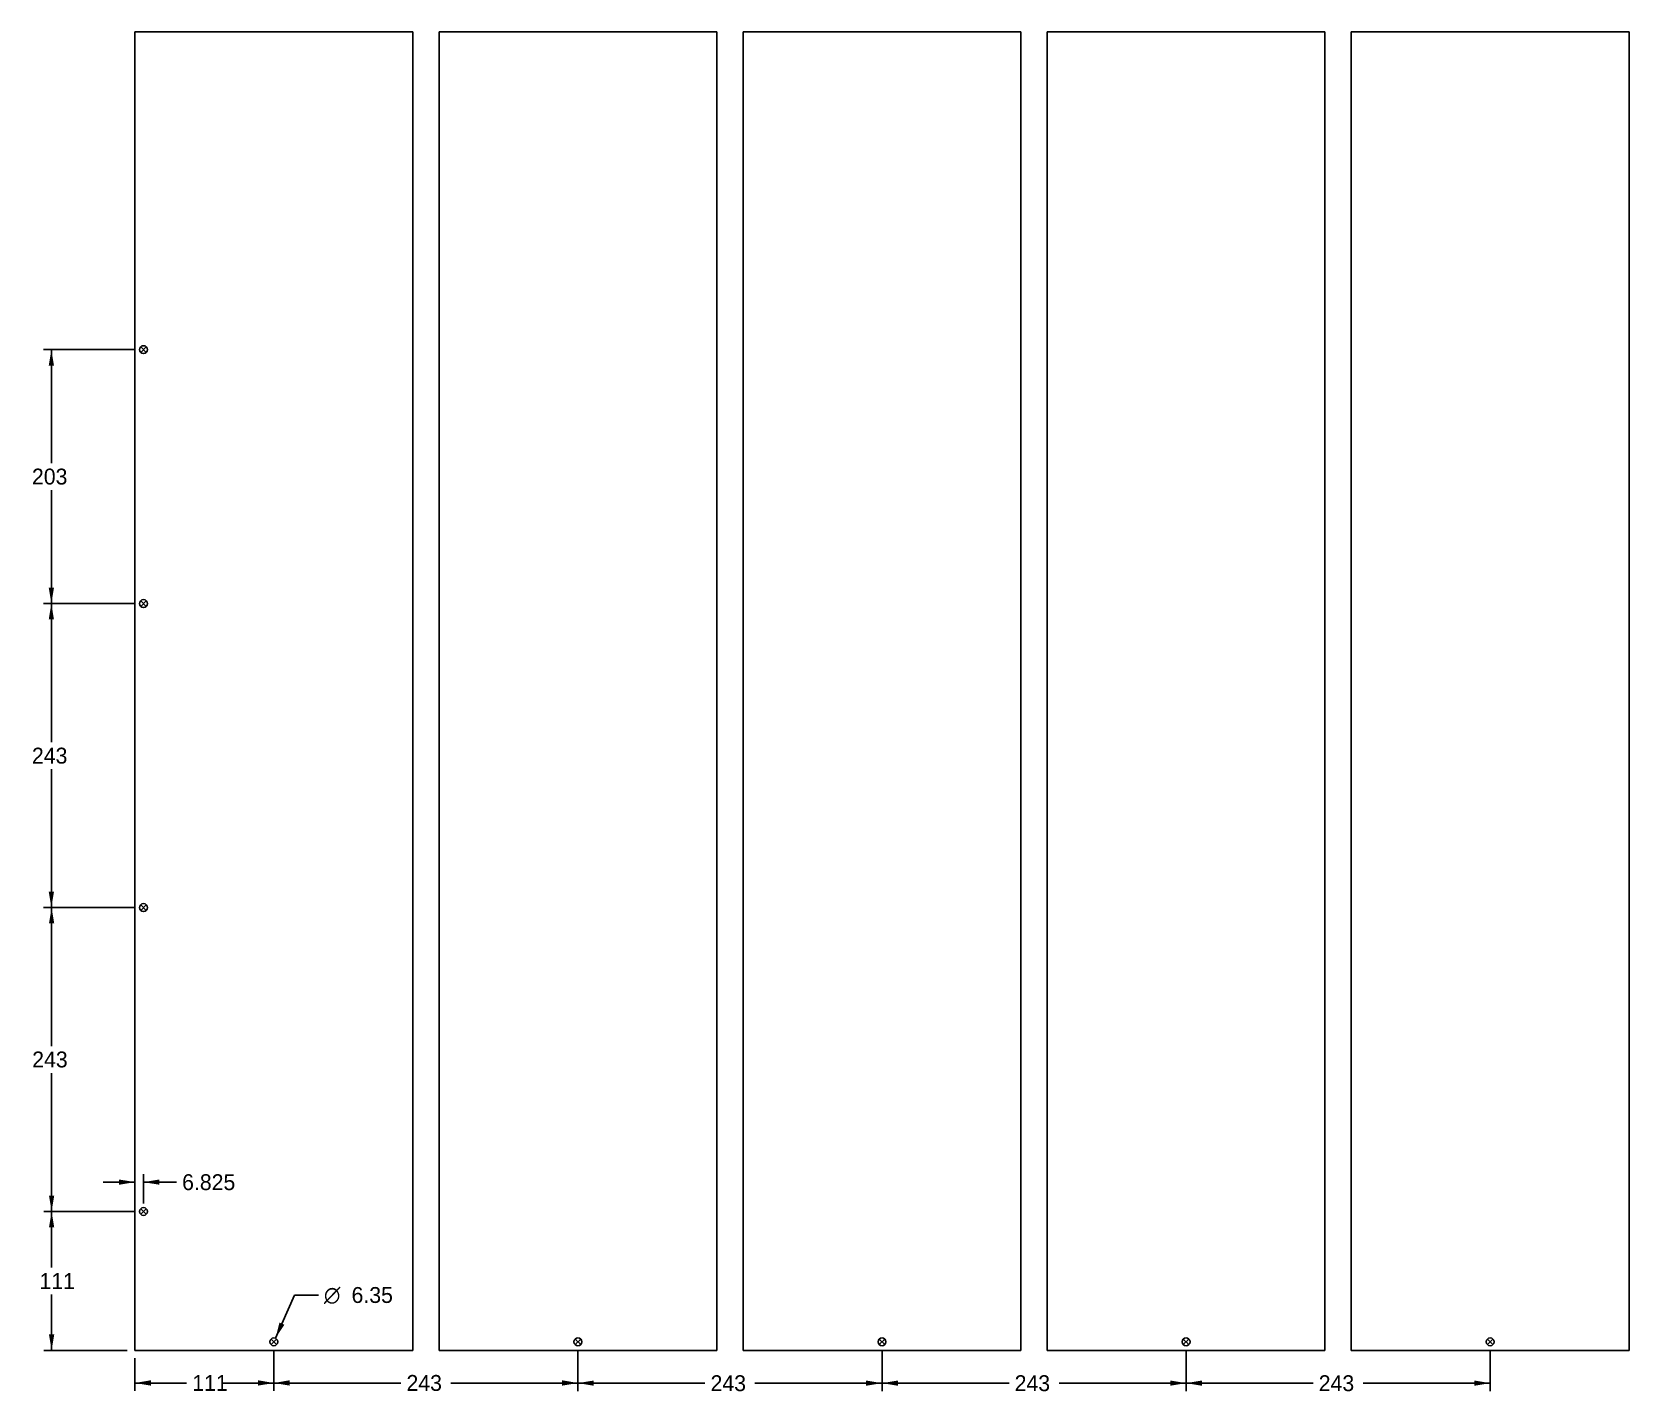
# Model space of a CAD drawing. Header units: millimetres. Extents: x -82 to 1194, y -37 to 1054.
import ezdxf
from ezdxf.enums import TextEntityAlignment as Align

# ---------------------------------------------------------------- set-up
doc = ezdxf.new("R2010")
doc.units = ezdxf.units.MM
for name, color, linetype in [('Alignment_Holes', 7, 'Continuous'), ('Dimensions', 7, 'Continuous'), ('Preview_Toolpath_Layer', 7, 'Continuous'), ('QCW_Boards', 7, 'Continuous')]:
    doc.layers.add(name, color=color, linetype=linetype)
doc.styles.add('SEACAD_Solid_Edge_ANSI', font='seans.ttf')
doc.styles.add('SEACAD_Solid_Edge_ANSI1_Symbols', font='semeca1.ttf')
doc.dimstyles.new('ANSI_(mm)', dxfattribs={"dimtxt": 12.7, "dimasz": 12.7, "dimexe": 6.35, "dimexo": 6.35, "dimgap": 3.175, "dimtad": 0, "dimtih": 1, "dimtoh": 1, "dimdsep": 46, "dimtxsty": 'SEACAD_Solid_Edge_ANSI', "dimblk1": '_SE_FILLED', "dimblk2": '_SE_FILLED', "dimsah": 1, "dimcen": 6.35, "dimadec": 0, "dimazin": 0, "dimtfac": 0.8, "dimtofl": 0, "dimtmove": 0, "dimatfit": 3, "dimfxl": 1, "dimtolj": 1, "dimarcsym": 0})

# ---------------------------------------------------------------- blocks, each defined once
blk = doc.blocks.new('SE1')
at = {"layer": 'QCW_Boards', "color": 7, "linetype": 'Continuous'}
for p, q in [((1194, 1054), (972, 1054)), ((972, 1054), (972, 0)), ((1194, 0), (1194, 1054)), ((972, 0), (1194, 0))]:
    blk.add_line(p, q, dxfattribs=at)
blk = doc.blocks.new('SE')
at = {"layer": 'QCW_Boards'}
blk.add_blockref('SE1', (0, 0), dxfattribs=at)
blk = doc.blocks.new('SE3')
at = {"layer": 'QCW_Boards', "color": 7, "linetype": 'Continuous'}
for p, q in [((222, 1054), (0, 1054)), ((0, 1054), (0, 0)), ((222, 0), (222, 1054)), ((0, 0), (222, 0))]:
    blk.add_line(p, q, dxfattribs=at)
blk = doc.blocks.new('SE2')
at = {"layer": 'QCW_Boards'}
blk.add_blockref('SE3', (0, 0), dxfattribs=at)
blk = doc.blocks.new('SE5')
at = {"layer": 'QCW_Boards', "color": 7, "linetype": 'Continuous'}
for p, q in [((465, 1054), (243, 1054)), ((243, 1054), (243, 0)), ((465, 0), (465, 1054)), ((243, 0), (465, 0))]:
    blk.add_line(p, q, dxfattribs=at)
blk = doc.blocks.new('SE4')
at = {"layer": 'QCW_Boards'}
blk.add_blockref('SE5', (0, 0), dxfattribs=at)
blk = doc.blocks.new('SE7')
at = {"layer": 'QCW_Boards', "color": 7, "linetype": 'Continuous'}
for p, q in [((708, 1054), (486, 1054)), ((486, 1054), (486, 0)), ((708, 0), (708, 1054)), ((486, 0), (708, 0))]:
    blk.add_line(p, q, dxfattribs=at)
blk = doc.blocks.new('SE6')
at = {"layer": 'QCW_Boards'}
blk.add_blockref('SE7', (0, 0), dxfattribs=at)
blk = doc.blocks.new('SE9')
at = {"layer": 'QCW_Boards', "color": 7, "linetype": 'Continuous'}
for p, q in [((951, 1054), (729, 1054)), ((729, 1054), (729, 0)), ((951, 0), (951, 1054)), ((729, 0), (951, 0))]:
    blk.add_line(p, q, dxfattribs=at)
blk = doc.blocks.new('SE8')
at = {"layer": 'QCW_Boards'}
blk.add_blockref('SE9', (0, 0), dxfattribs=at)
blk = doc.blocks.new('DMBLK12')
at = {"layer": 'Dimensions', "linetype": 'Continuous'}
for points in [[(12.7, -28.2), (12.7, -23.9), (0, -26.1)], [(98.3, -28.2), (111, -26.1), (98.3, -23.9)]]:
    blk.add_hatch(color=7, dxfattribs=at).paths.add_polyline_path(points)
at = {"layer": 'Dimensions', "color": 7, "linetype": 'Continuous'}
for p, q in [((111, 0.5), (111, -32.4)), ((0, -6.3), (0, -32.4)), ((0, -26.1), (41.3, -26.1)), ((69.7, -26.1), (111, -26.1))]:
    blk.add_line(p, q, dxfattribs=at)
at = {"layer": 'Dimensions', "color": 7, "linetype": 'Continuous', "style": 'SEACAD_Solid_Edge_ANSI'}
blk.add_text('111', height=12.7, dxfattribs=at).set_placement((45.8, -19.7), align=Align.TOP_LEFT)
blk = doc.blocks.new('_SE_FILLED')
at = {"color": 0}
blk.add_line((0, 0), (-1, 0), dxfattribs=at)
blk.add_solid([(0, 0), (-1, -0.1665), (-1, 0.1665), (0, 0)], dxfattribs=at)
blk = doc.blocks.new('DMBLK13')
at = {"layer": 'Dimensions', "linetype": 'Continuous'}
for points in [[(123.7, -28.2), (123.7, -23.9), (111, -26.1)], [(341.3, -28.2), (354, -26.1), (341.3, -23.9)]]:
    blk.add_hatch(color=7, dxfattribs=at).paths.add_polyline_path(points)
at = {"layer": 'Dimensions', "color": 7, "linetype": 'Continuous'}
for p, q in [((111, 0.5), (111, -32.4)), ((354, 0.5), (354, -32.4)), ((111, -26.1), (212.5, -26.1)), ((252.5, -26.1), (354, -26.1))]:
    blk.add_line(p, q, dxfattribs=at)
at = {"layer": 'Dimensions', "color": 7, "linetype": 'Continuous', "style": 'SEACAD_Solid_Edge_ANSI'}
blk.add_text('243', height=12.7, dxfattribs=at).set_placement((217, -19.7), align=Align.TOP_LEFT)
blk = doc.blocks.new('DMBLK14')
at = {"layer": 'Dimensions', "linetype": 'Continuous'}
for points in [[(-68.7, 98.3), (-64.5, 98.3), (-66.6, 111)], [(-68.7, 12.7), (-66.6, 0), (-64.5, 12.7)]]:
    blk.add_hatch(color=7, dxfattribs=at).paths.add_polyline_path(points)
at = {"layer": 'Dimensions', "color": 7, "linetype": 'Continuous'}
for p, q in [((0.5, 111), (-72.9, 111)), ((-66.6, 111), (-66.6, 66.3)), ((-66.6, 44.7), (-66.6, 0)), ((-6.3, 0), (-72.9, 0))]:
    blk.add_line(p, q, dxfattribs=at)
at = {"layer": 'Dimensions', "color": 7, "linetype": 'Continuous', "style": 'SEACAD_Solid_Edge_ANSI'}
blk.add_text('111', height=12.7, dxfattribs=at).set_placement((-76.3, 61.8), align=Align.TOP_LEFT)
blk = doc.blocks.new('DMBLK15')
at = {"layer": 'Dimensions', "linetype": 'Continuous'}
for points in [[(-68.7, 341.3), (-64.5, 341.3), (-66.6, 354)], [(-68.7, 123.7), (-66.6, 111), (-64.5, 123.7)]]:
    blk.add_hatch(color=7, dxfattribs=at).paths.add_polyline_path(points)
at = {"layer": 'Dimensions', "color": 7, "linetype": 'Continuous'}
for p, q in [((0.5, 354), (-72.9, 354)), ((-66.6, 243.3), (-66.6, 354)), ((-66.6, 111), (-66.6, 221.7)), ((0.5, 111), (-72.9, 111))]:
    blk.add_line(p, q, dxfattribs=at)
at = {"layer": 'Dimensions', "color": 7, "linetype": 'Continuous', "style": 'SEACAD_Solid_Edge_ANSI'}
blk.add_text('243', height=12.7, dxfattribs=at).set_placement((-82.1, 238.9), align=Align.TOP_LEFT)
blk = doc.blocks.new('DMBLK16')
at = {"layer": 'Dimensions', "linetype": 'Continuous'}
for points in [[(-68.9, 584.3), (-64.7, 584.3), (-66.8, 597)], [(-68.9, 366.7), (-66.8, 354), (-64.7, 366.7)]]:
    blk.add_hatch(color=7, dxfattribs=at).paths.add_polyline_path(points)
at = {"layer": 'Dimensions', "color": 7, "linetype": 'Continuous'}
for p, q in [((0.5, 597), (-73.2, 597)), ((-66.8, 597), (-66.8, 486.3)), ((-66.8, 464.7), (-66.8, 354)), ((0.5, 354), (-73.2, 354))]:
    blk.add_line(p, q, dxfattribs=at)
at = {"layer": 'Dimensions', "color": 7, "linetype": 'Continuous', "style": 'SEACAD_Solid_Edge_ANSI'}
blk.add_text('243', height=12.7, dxfattribs=at).set_placement((-82.3, 481.8), align=Align.TOP_LEFT)
blk = doc.blocks.new('DMBLK17')
at = {"layer": 'Dimensions', "linetype": 'Continuous'}
for points in [[(-68.9, 787.3), (-64.7, 787.3), (-66.8, 800)], [(-68.9, 609.7), (-66.8, 597), (-64.7, 609.7)]]:
    blk.add_hatch(color=7, dxfattribs=at).paths.add_polyline_path(points)
at = {"layer": 'Dimensions', "color": 7, "linetype": 'Continuous'}
for p, q in [((0.5, 800), (-73.2, 800)), ((-66.8, 800), (-66.8, 709.3)), ((-66.8, 687.7), (-66.8, 597)), ((0.5, 597), (-73.2, 597))]:
    blk.add_line(p, q, dxfattribs=at)
at = {"layer": 'Dimensions', "color": 7, "linetype": 'Continuous', "style": 'SEACAD_Solid_Edge_ANSI'}
blk.add_text('203', height=12.7, dxfattribs=at).set_placement((-82.3, 704.9), align=Align.TOP_LEFT)
blk = doc.blocks.new('DMBLK18')
at = {"layer": 'Dimensions', "linetype": 'Continuous'}
for points in [[(366.7, -28.3), (366.7, -24.1), (354, -26.2)], [(584.3, -28.3), (597, -26.2), (584.3, -24.1)]]:
    blk.add_hatch(color=7, dxfattribs=at).paths.add_polyline_path(points)
at = {"layer": 'Dimensions', "color": 7, "linetype": 'Continuous'}
for p, q in [((354, 0.5), (354, -32.6)), ((597, 0.5), (597, -32.6)), ((455.5, -26.2), (354, -26.2)), ((597, -26.2), (495.5, -26.2))]:
    blk.add_line(p, q, dxfattribs=at)
at = {"layer": 'Dimensions', "color": 7, "linetype": 'Continuous', "style": 'SEACAD_Solid_Edge_ANSI'}
blk.add_text('243', height=12.7, dxfattribs=at).set_placement((460, -19.9), align=Align.TOP_LEFT)
blk = doc.blocks.new('DMBLK19')
at = {"layer": 'Dimensions', "linetype": 'Continuous'}
for points in [[(609.7, -28.3), (609.7, -24.1), (597, -26.2)], [(827.3, -28.3), (840, -26.2), (827.3, -24.1)]]:
    blk.add_hatch(color=7, dxfattribs=at).paths.add_polyline_path(points)
at = {"layer": 'Dimensions', "color": 7, "linetype": 'Continuous'}
for p, q in [((597, 0.5), (597, -32.6)), ((840, 0.5), (840, -32.6)), ((597, -26.2), (698.5, -26.2)), ((738.5, -26.2), (840, -26.2))]:
    blk.add_line(p, q, dxfattribs=at)
at = {"layer": 'Dimensions', "color": 7, "linetype": 'Continuous', "style": 'SEACAD_Solid_Edge_ANSI'}
blk.add_text('243', height=12.7, dxfattribs=at).set_placement((703, -19.9), align=Align.TOP_LEFT)
blk = doc.blocks.new('DMBLK20')
at = {"layer": 'Dimensions', "linetype": 'Continuous'}
for points in [[(852.7, -28.3), (852.7, -24.1), (840, -26.2)], [(1070.3, -28.3), (1083, -26.2), (1070.3, -24.1)]]:
    blk.add_hatch(color=7, dxfattribs=at).paths.add_polyline_path(points)
at = {"layer": 'Dimensions', "color": 7, "linetype": 'Continuous'}
for p, q in [((840, 0.5), (840, -32.6)), ((1083, 0.5), (1083, -32.6)), ((840, -26.2), (941.5, -26.2)), ((981.5, -26.2), (1083, -26.2))]:
    blk.add_line(p, q, dxfattribs=at)
at = {"layer": 'Dimensions', "color": 7, "linetype": 'Continuous', "style": 'SEACAD_Solid_Edge_ANSI'}
blk.add_text('243', height=12.7, dxfattribs=at).set_placement((946, -19.9), align=Align.TOP_LEFT)
blk = doc.blocks.new('DMBLK21')
at = {"layer": 'Dimensions', "linetype": 'Continuous'}
blk.add_hatch(color=7, dxfattribs=at).paths.add_polyline_path([(115.5, 22.2), (112.3, 9.7), (119.4, 20.5)])
at = {"layer": 'Dimensions', "color": 7, "linetype": 'Continuous'}
for p, q in [((112.3, 9.7), (127.5, 44.2)), ((127.5, 44.2), (146.6, 44.2))]:
    blk.add_line(p, q, dxfattribs=at)
for s, style, p in [('O', 'SEACAD_Solid_Edge_ANSI1_Symbols', (151, 50.6)), ('6.35', 'SEACAD_Solid_Edge_ANSI', (173.1, 50.6))]:
    blk.add_text(s, height=12.7, dxfattribs=dict(at, style=style)).set_placement(p, align=Align.TOP_LEFT)
blk = doc.blocks.new('DMBLK22')
at = {"layer": 'Dimensions', "linetype": 'Continuous'}
for points in [[(-12.7, 136.6), (-12.7, 132.4), (0, 134.5)], [(19.5, 136.6), (6.8, 134.5), (19.5, 132.4)]]:
    blk.add_hatch(color=7, dxfattribs=at).paths.add_polyline_path(points)
at = {"layer": 'Dimensions', "color": 7, "linetype": 'Continuous'}
for p, q in [((6.8, 117.3), (6.8, 140.8)), ((0, 134.5), (-25.4, 134.5)), ((33.3, 134.5), (6.8, 134.5))]:
    blk.add_line(p, q, dxfattribs=at)
at = {"layer": 'Dimensions', "color": 7, "linetype": 'Continuous', "style": 'SEACAD_Solid_Edge_ANSI'}
blk.add_text('6.825', height=12.7, dxfattribs=at).set_placement((37.7, 140.8), align=Align.TOP_LEFT)

msp = doc.modelspace()

# ---------------------------------------------------------------- linework, layer by layer
at = {"layer": 'Alignment_Holes', "color": 7, "linetype": 'Continuous'}
for centre in [(6.825, 800), (6.825, 597), (6.825, 354), (6.825, 111), (111, 6.825), (354, 6.825), (597, 6.825), (840, 6.825), (1083, 6.825)]:
    msp.add_circle(centre, 3.175, dxfattribs=at)
at = {"layer": 'Preview_Toolpath_Layer', "color": 7, "linetype": 'Continuous'}
for p, q in [((9.0701, 797.7549), (4.5799, 802.2451)), ((4.5799, 797.7549), (9.0701, 802.2451)), ((9.0701, 594.7549), (4.5799, 599.2451)), ((4.5799, 594.7549), (9.0701, 599.2451)), ((9.0701, 351.7549), (4.5799, 356.2451)), ((4.5799, 351.7549), (9.0701, 356.2451)), ((9.0701, 108.7549), (4.5799, 113.2451)), ((4.5799, 108.7549), (9.0701, 113.2451)), ((113.2451, 4.5799), (108.7549, 9.0701)), ((108.7549, 4.5799), (113.2451, 9.0701)), ((356.2451, 4.5799), (351.7549, 9.0701)), ((351.7549, 4.5799), (356.2451, 9.0701)), ((599.2451, 4.5799), (594.7549, 9.0701)), ((594.7549, 4.5799), (599.2451, 9.0701)), ((842.2451, 4.5799), (837.7549, 9.0701)), ((837.7549, 4.5799), (842.2451, 9.0701)), ((1085.2451, 4.5799), (1080.7549, 9.0701)), ((1080.7549, 4.5799), (1085.2451, 9.0701))]:
    msp.add_line(p, q, dxfattribs=at)
for centre in [(6.825, 800), (6.825, 597), (6.825, 354), (6.825, 111), (111, 6.825), (354, 6.825), (597, 6.825), (840, 6.825), (1083, 6.825)]:
    msp.add_circle(centre, 3.175, dxfattribs=at)

# ---------------------------------------------------------------- block references
for name in ['SE2', 'SE4', 'SE6', 'SE8', 'SE']:
    msp.add_blockref(name, (0, 0))

# ---------------------------------------------------------------- dimensions: what is measured, and where the dimension line sits
at = {"layer": 'Dimensions', "color": 7, "linetype": 'Continuous'}
for base, p1, p2, angle, picture, middle, dimtype in [((-66.8094, 800), (6.825, 800), (6.825, 597), 270, 'DMBLK17', (-66.8094, 698.5), 161), ((-66.8094, 597), (6.825, 597), (6.825, 354), 270, 'DMBLK16', (-66.8094, 475.5), 161), ((-66.5872, 111), (6.825, 111), (6.825, 354), 90, 'DMBLK15', (-66.5872, 232.5), 161), ((-66.5872, 0), (6.825, 111), (0, 0), 90, 'DMBLK14', (-66.5872, 55.5), 160), ((111, -26.0502), (111, 6.825), (354, 6.825), 0, 'DMBLK13', (232.5, -26.0502), 161), ((597, -26.2244), (597, 6.825), (840, 6.825), 0, 'DMBLK19', (718.5, -26.2244), 161), ((840, -26.2244), (840, 6.825), (1083, 6.825), 0, 'DMBLK20', (961.5, -26.2244), 161)]:
    dim = msp.add_linear_dim(base=base, p1=p1, p2=p2, angle=angle, text='\\A1;<>', dimstyle='ANSI_(mm)', dxfattribs=at)
    dim.commit()
    dim.dimension.update_dxf_attribs({"geometry": picture, "text_midpoint": middle, "dimtype": dimtype})
dim = msp.add_linear_dim(base=(0, 134.4879), p1=(6.825, 111), p2=(0, 0), text='\\A1;<>', dimstyle='ANSI_(mm)', override={"dimdec": 3}, dxfattribs=at)
dim.commit()
dim.dimension.update_dxf_attribs({"geometry": 'DMBLK22', "text_midpoint": (33.2681, 134.4879), "dimtype": 160})
dim = msp.add_diameter_dim_2p(p1=(109.7149, 3.9217), p2=(112.2851, 9.7283), text='\\A1;<>', dimstyle='ANSI_(mm)', dxfattribs=at)
dim.commit()
dim.dimension.update_dxf_attribs({"geometry": 'DMBLK21', "text_midpoint": (146.5967, 44.2076), "dimtype": 163})
for base, p1, p2, picture, middle in [((111, -26.0502), (0, 0), (111, 6.825), 'DMBLK12', (55.5, -26.0502)), ((354, -26.2244), (597, 6.825), (354, 6.825), 'DMBLK18', (475.5, -26.2244))]:
    dim = msp.add_linear_dim(base=base, p1=p1, p2=p2, text='\\A1;<>', dimstyle='ANSI_(mm)', dxfattribs=at)
    dim.commit()
    dim.dimension.update_dxf_attribs({"geometry": picture, "text_midpoint": middle, "dimtype": 160})

doc.saveas('drawing.dxf')
